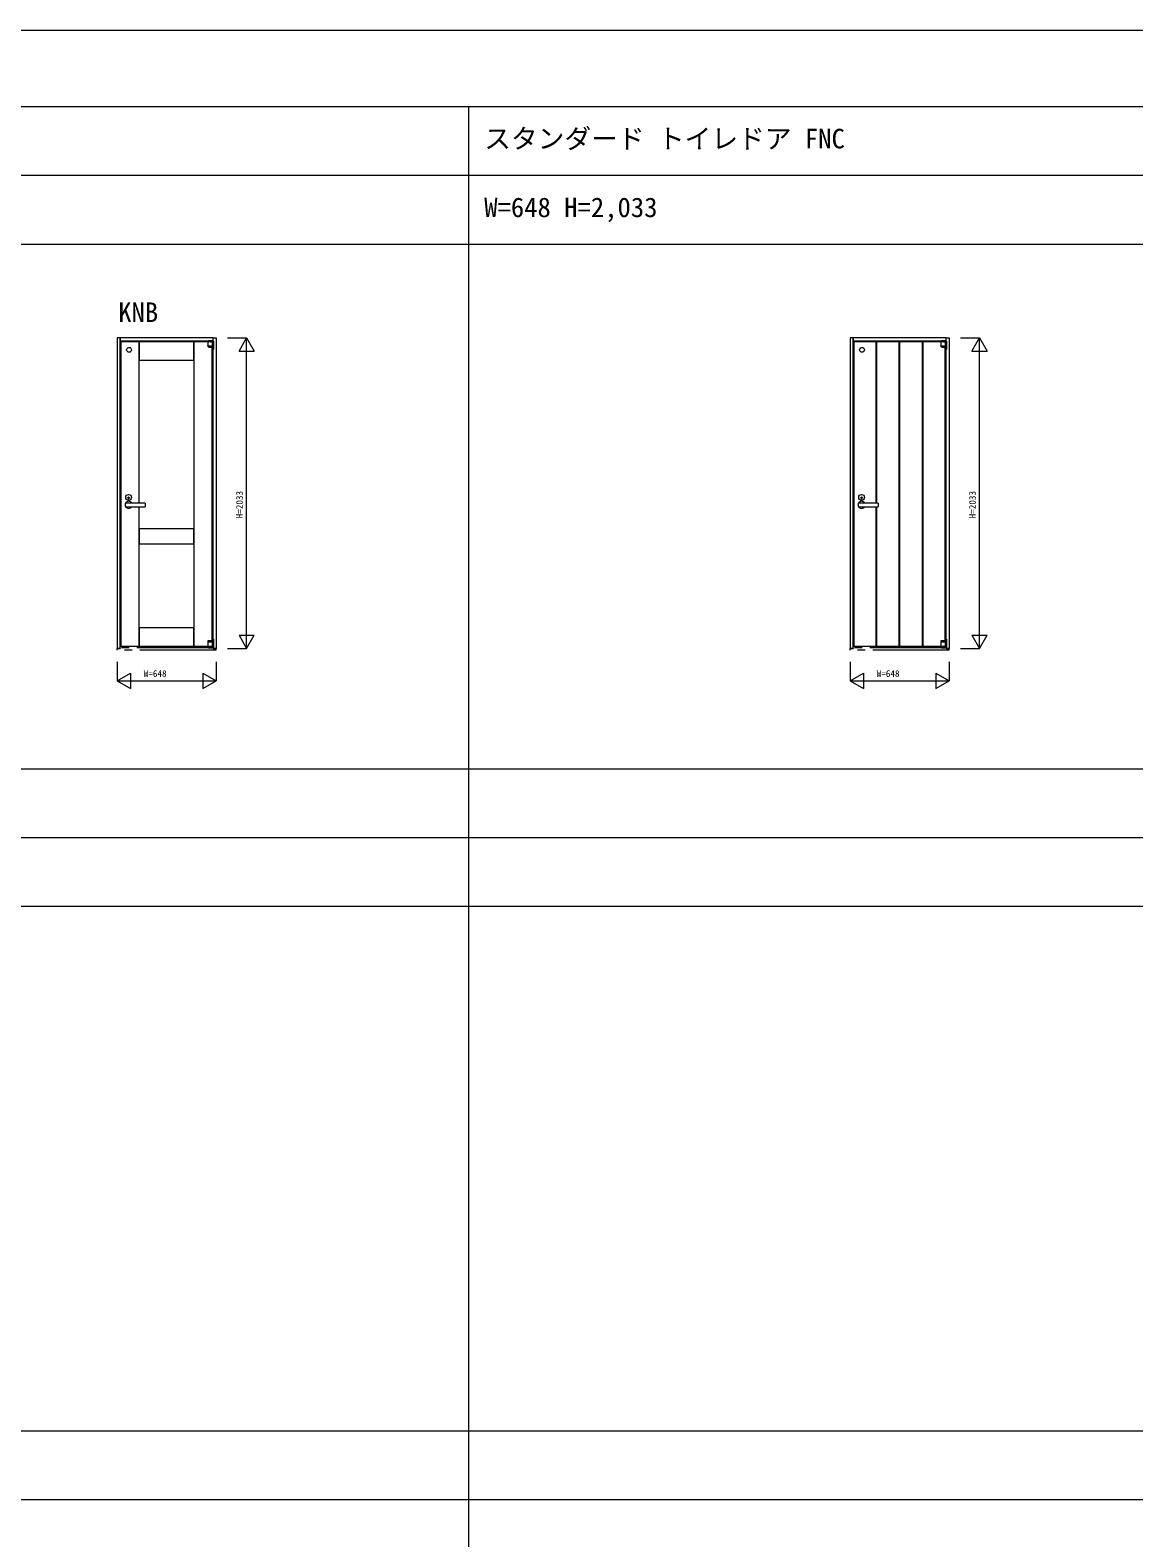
# Model space of a CAD drawing. Units: millimetres, scale not verified. Extents: x -14341 to 14341, y -10000 to 10000.
# Drawn here: x -113 to 7114, y 130 to 10000 of the extents above; entities that cross this region are included whole.
import ezdxf
from ezdxf.enums import TextEntityAlignment as Align

# ---------------------------------------------------------------- set-up
doc = ezdxf.new("R2010")
doc.units = ezdxf.units.MM
doc.header["$LTSCALE"] = 50
doc.linetypes.add('USER2', pattern=[15, 10, -1, 1, -1, 1, -1])
doc.layers.add('0-0_0', color=7, linetype='Continuous')
for name, color, linetype, lineweight in [('0-1_YKK_F1', 7, 'Continuous', 18), ('0-2_YKK_A1', 4, 'Continuous', 18), ('0-3_YKK_N1', 2, 'Continuous', 18), ('0-4_YKK_B1', 4, 'Continuous', 18)]:
    doc.layers.add(name, color=color, linetype=linetype, lineweight=lineweight)
doc.styles.add('ＭＳ ゴシック', font='')
doc.styles.get('ＭＳ ゴシック').set_extended_font_data('MS Gothic')

msp = doc.modelspace()

# ---------------------------------------------------------------- linework, layer by layer
at = {"layer": '0-1_YKK_F1'}
for p, q in [((-14340.01, 10000), (14341.01, 10000)), ((-14340.01, 9500), (14159.99, 9500)), ((2759.99, -10000), (2759.99, 9500)), ((-14340.01, 9050), (14159.99, 9050)), ((-14340.01, 8600), (14159.99, 8600)), ((-14340.01, 5165), (14159.99, 5165)), ((-14340.01, 4715), (14159.99, 4715)), ((-14340.01, 4265), (14159.99, 4265)), ((-14340.01, 830), (14159.99, 830)), ((-14340.01, 380), (14159.99, 380))]:
    msp.add_line(p, q, dxfattribs=at)
at = {"layer": '0-2_YKK_A1'}
for p, q in [((1049.52, 7957.9), (1049.52, 7958.8)), ((1050.42, 7958.8), (1049.52, 7958.8)), ((1049.52, 7958.8), (1049.52, 7933.3)), ((1049.52, 7933.3), (1080.52, 7933.3)), ((1049.52, 7932.3), (1049.52, 7931.3)), ((1049.52, 7932.3), (1050.42, 7932.3)), ((1057.25, 7925), (1049.92, 7930.5)), ((1050.12, 7932.3), (1050.12, 7933.3)), ((1077.69, 7932.3), (1050.42, 7932.3)), ((1051.31, 7960.5), (1051.31, 7958.8)), ((1053.61, 7966), (1053.61, 7969)), ((1053.61, 7969), (1079.61, 7969)), ((1053.61, 7966), (1079.61, 7966)), ((1053.61, 7964.22), (1053.61, 7966)), ((1053.61, 7965), (1063.11, 7965)), ((1063.11, 7966), (1063.11, 7958.8)), ((1070.11, 7962), (1063.11, 7962)), ((1070.11, 7958.8), (1070.11, 7966)), ((1070.11, 7965), (1079.61, 7965)), ((1079.61, 7962), (1070.11, 7962)), ((1079.91, 7959.1), (1070.11, 7959.1)), ((1075.83, 7924.8), (1079.52, 7924.8)), ((1080.17, 7958.8), (1077.69, 7958.8)), ((1080.17, 7932.3), (1077.69, 7932.3)), ((1078.31, 7924.8), (1078.52, 7924.8)), ((1079.51, 5996.08), (1079.51, 7924.8)), ((1079.61, 7966), (1079.61, 7969)), ((1079.61, 7966), (1079.61, 7964.22)), ((1082.51, 7965), (1079.61, 7965)), ((1079.61, 7964.22), (1079.61, 7962)), ((1079.61, 7962), (1082.51, 7962)), ((1079.91, 7958.8), (1079.91, 7959.1)), ((1079.92, 7932.3), (1079.92, 7933.3)), ((1079.92, 7932.3), (1079.92, 7933.3)), ((1080.17, 7932.3), (1080.52, 7932.3)), ((1080.52, 7933.3), (1080.52, 7958.8)), ((1080.52, 7925.8), (1080.52, 7932.3)), ((1084.51, 7964.58), (1084.51, 7965.5)), ((1084.51, 6014), (1084.51, 7960)), ((1084.51, 7954), (1084.51, 7960)), ((1084.51, 7960), (1087.51, 7960)), ((1084.51, 7946), (1084.51, 7952)), ((1084.51, 7946), (1084.51, 7916)), ((1087.51, 7965), (1087.51, 7961)), ((1087.51, 7961), (1087.51, 7960)), ((1087.51, 7954), (1087.51, 7960)), ((1087.51, 7952), (1087.51, 7946)), ((1087.51, 7916), (1087.51, 7946)), ((1087.51, 7916), (1087.51, 7910)), ((5426.49, 6904.5), (5426.49, 7960.5)), ((5430.49, 6904.5), (5430.49, 7960.5)), ((5729.49, 5966.5), (5729.49, 7960.5)), ((5733.49, 5966.5), (5733.49, 7960.5)), ((5849, 7957.9), (5849, 7958.8)), ((5849.9, 7958.8), (5849, 7958.8)), ((5849, 7958.8), (5849, 7933.3)), ((5849, 7933.3), (5880, 7933.3)), ((5849, 7932.3), (5849, 7931.3)), ((5849, 7932.3), (5849.9, 7932.3)), ((5856.73, 7925), (5849.4, 7930.5)), ((5849.6, 7932.3), (5849.6, 7933.3)), ((5877.17, 7932.3), (5849.9, 7932.3)), ((5850.79, 7960.5), (5850.79, 7958.8)), ((5853.09, 7966), (5853.09, 7969)), ((5853.09, 7969), (5879.09, 7969)), ((5853.09, 7966), (5879.09, 7966)), ((5853.09, 7964.22), (5853.09, 7966)), ((5853.09, 7965), (5862.59, 7965)), ((5862.59, 7966), (5862.59, 7958.8)), ((5869.59, 7962), (5862.59, 7962)), ((5869.59, 7958.8), (5869.59, 7966)), ((5869.59, 7965), (5879.09, 7965)), ((5879.09, 7962), (5869.59, 7962)), ((5879.39, 7959.1), (5869.59, 7959.1)), ((5875.31, 7924.8), (5879, 7924.8)), ((5879.65, 7958.8), (5877.17, 7958.8)), ((5879.65, 7932.3), (5877.17, 7932.3)), ((5877.79, 7924.8), (5878, 7924.8)), ((5878.99, 5996.07), (5878.99, 7924.88)), ((5879.09, 7966), (5879.09, 7969)), ((5879.09, 7966), (5879.09, 7964.22)), ((5881.99, 7965), (5879.09, 7965)), ((5879.09, 7964.22), (5879.09, 7962)), ((5879.09, 7962), (5881.99, 7962)), ((5879.39, 7958.8), (5879.39, 7959.1)), ((5879.4, 7932.3), (5879.4, 7933.3)), ((5879.4, 7932.3), (5879.4, 7933.3)), ((5879.65, 7932.3), (5880, 7932.3)), ((5880, 7933.3), (5880, 7958.8)), ((5880, 7925.8), (5880, 7932.3)), ((5883.99, 7964.58), (5883.99, 7965.5)), ((5883.99, 7954), (5883.99, 7960)), ((5883.99, 7960), (5886.99, 7960)), ((5883.99, 6014), (5883.99, 7960)), ((5883.99, 7946), (5883.99, 7952)), ((5883.99, 7946), (5883.99, 7916)), ((5886.99, 7965), (5886.99, 7961)), ((5886.99, 7961), (5886.99, 7960)), ((5886.99, 7954), (5886.99, 7960)), ((5886.99, 7952), (5886.99, 7946)), ((5886.99, 7916), (5886.99, 7946)), ((5886.99, 7916), (5886.99, 7910)), ((530.51, 6933.98), (530.51, 6943.02)), ((532.51, 6943.02), (530.51, 6943.02)), ((530.51, 6933.98), (532.51, 6933.98)), ((532.51, 6933.98), (532.51, 6943.02)), ((5329.99, 6933.98), (5329.99, 6943.02)), ((5331.99, 6943.02), (5329.99, 6943.02)), ((5329.99, 6933.98), (5331.99, 6933.98)), ((5331.99, 6933.98), (5331.99, 6943.02)), ((510.51, 6897.75), (510.51, 6903.5)), ((510.51, 6887.25), (510.51, 6897.75)), ((510.51, 6881.5), (510.51, 6887.25)), ((639.51, 6904.5), (511.51, 6904.5)), ((511.51, 6880.5), (639.51, 6880.5)), ((640.51, 6903.5), (640.51, 6897.75)), ((5309.99, 6897.75), (5309.99, 6903.5)), ((5309.99, 6887.25), (5309.99, 6897.75)), ((5309.99, 6881.5), (5309.99, 6887.25)), ((5438.99, 6904.5), (5310.99, 6904.5)), ((5310.99, 6880.5), (5438.99, 6880.5)), ((5426.49, 5966.5), (5426.49, 6880.5)), ((5430.49, 5966.5), (5430.49, 6880.5)), ((5439.99, 6903.5), (5439.99, 6897.75)), ((1019.91, 5965.9), (1019.91, 5966.5)), ((1025.91, 5965.9), (1019.91, 5965.9)), ((1051.31, 5965.9), (1025.91, 5965.9)), ((1049.51, 6001.2), (1049.51, 5993.7)), ((1079.61, 5993.7), (1049.51, 5993.7)), ((1079.61, 5992.7), (1049.51, 5992.7)), ((1052.34, 5966.2), (1049.86, 5966.2)), ((1050.11, 5993.7), (1050.11, 5992.7)), ((1054.21, 6002.2), (1050.51, 6002.2)), ((1058.11, 5966.2), (1052.34, 5966.2)), ((1058.79, 6002.2), (1054.21, 6002.2)), ((1055.11, 5962), (1055.11, 5959)), ((1055.11, 5959), (1087.51, 5959)), ((1063.51, 6002.2), (1058.79, 6002.2)), ((1062.61, 5962.3), (1062.61, 5962)), ((1072.14, 6002.2), (1063.51, 6002.2)), ((1069.61, 5962), (1069.61, 5962.3)), ((1071.65, 6002.2), (1071.54, 6002.2)), ((1072.51, 5962.3), (1072.51, 5964.3)), ((1080.17, 5995.5), (1072.8, 6001.95)), ((1073.18, 5966.2), (1079.61, 5966.2)), ((1075.31, 5964.3), (1075.31, 5966.2)), ((1078.71, 5965.9), (1075.31, 5965.9)), ((1078.71, 5965.9), (1078.91, 5965.9)), ((1080.51, 5993.7), (1079.61, 5993.7)), ((1079.61, 5966.2), (1080.51, 5966.2)), ((1079.91, 5992.7), (1079.91, 5993.7)), ((1079.91, 5993.7), (1079.91, 5992.7)), ((1080.11, 5962), (1082.51, 5962)), ((1080.51, 5993.7), (1080.51, 5994.75)), ((1080.51, 5959), (1082.91, 5959)), ((1084.51, 6014), (1084.51, 5964)), ((1084.51, 6014), (1087.51, 6014)), ((1084.51, 5952.5), (1084.51, 5956.4)), ((1087.51, 6014), (1087.51, 5952.5)), ((1087.51, 5972), (1087.51, 5970)), ((1087.51, 5970), (1087.51, 5964)), ((5819.39, 5965.9), (5819.39, 5966.5)), ((5825.39, 5965.9), (5819.39, 5965.9)), ((5850.79, 5965.9), (5825.39, 5965.9)), ((5848.99, 6001.2), (5848.99, 5993.7)), ((5879.09, 5993.7), (5848.99, 5993.7)), ((5879.09, 5992.7), (5848.99, 5992.7)), ((5851.82, 5966.2), (5849.34, 5966.2)), ((5849.59, 5993.7), (5849.59, 5992.7)), ((5853.68, 6002.2), (5849.99, 6002.2)), ((5857.59, 5966.2), (5851.82, 5966.2)), ((5858.27, 6002.2), (5853.68, 6002.2)), ((5854.59, 5962), (5854.59, 5959)), ((5854.59, 5959), (5886.99, 5959)), ((5862.99, 6002.2), (5858.27, 6002.2)), ((5862.09, 5962.3), (5862.09, 5962)), ((5871.62, 6002.2), (5862.99, 6002.2)), ((5869.09, 5962), (5869.09, 5962.3)), ((5871.13, 6002.2), (5871.02, 6002.2)), ((5871.99, 5962.3), (5871.99, 5964.3)), ((5879.65, 5995.5), (5872.27, 6001.95)), ((5872.66, 5966.2), (5879.09, 5966.2)), ((5874.79, 5964.3), (5874.79, 5966.2)), ((5878.19, 5965.9), (5874.79, 5965.9)), ((5878.19, 5965.9), (5878.39, 5965.9)), ((5879.99, 5993.7), (5879.09, 5993.7)), ((5879.09, 5966.2), (5879.99, 5966.2)), ((5879.39, 5992.7), (5879.39, 5993.7)), ((5879.39, 5993.7), (5879.39, 5992.7)), ((5879.59, 5962), (5881.99, 5962)), ((5879.99, 5993.7), (5879.99, 5994.75)), ((5879.99, 5959), (5882.39, 5959)), ((5883.99, 6014), (5883.99, 5964)), ((5883.99, 6014), (5886.99, 6014)), ((5883.99, 5952.5), (5883.99, 5956.4)), ((5886.99, 6014), (5886.99, 5952.5)), ((5886.99, 5972), (5886.99, 5970)), ((5886.99, 5970), (5886.99, 5964))]:
    msp.add_line(p, q, dxfattribs=at)
at = {"layer": '0-2_YKK_A1', "linetype": 'USER2'}
for p, q in [((456.51, 5940.5), (456.51, 5952.5)), ((476.51, 5952.5), (456.51, 5952.5)), ((1104.51, 5940.5), (456.51, 5940.5)), ((1084.51, 5956), (476.51, 5956)), ((476.51, 5956), (476.51, 5952.5)), ((1084.51, 5956), (1084.51, 5952.5)), ((1084.51, 5952.5), (1104.51, 5952.5)), ((1104.51, 5940.5), (1104.51, 5952.5)), ((5255.99, 5940.5), (5255.99, 5952.5)), ((5275.99, 5952.5), (5255.99, 5952.5)), ((5903.99, 5940.5), (5255.99, 5940.5)), ((5883.99, 5956), (5275.99, 5956)), ((5275.99, 5956), (5275.99, 5952.5)), ((5883.99, 5956), (5883.99, 5952.5)), ((5883.99, 5952.5), (5903.99, 5952.5)), ((5903.99, 5940.5), (5903.99, 5952.5))]:
    msp.add_line(p, q, dxfattribs=at)
at = {"layer": '0-2_YKK_A1'}
for points in [[(456.51, 5952.5), (476.51, 5952.5), (476.51, 7985.5), (456.51, 7985.5)], [(601.51, 7840.5), (959.51, 7840.5), (959.51, 7960.5), (601.51, 7960.5)], [(5255.99, 5952.5), (5275.99, 5952.5), (5275.99, 7985.5), (5255.99, 7985.5)], [(601.51, 6636.5), (959.51, 6636.5), (959.51, 6736.5), (601.51, 6736.5)], [(601.51, 5966.5), (959.51, 5966.5), (959.51, 6086.5), (601.51, 6086.5)]]:
    msp.add_lwpolyline(points, close=True, dxfattribs=at)
for points in [[(1079.61, 7965.5), (1084.51, 7965.5), (1084.51, 7985.5), (476.51, 7985.5), (476.51, 7965.5), (1053.61, 7965.5)], [(601.51, 6904.5), (601.51, 7960.5), (481.51, 7960.5), (481.51, 5966.5)], [(1063.11, 7960.5), (959.51, 7960.5), (959.51, 5966.5), (1049.51, 5966.5)], [(1077.69, 7958.8), (1056.85, 7958.8), (1050.42, 7958.8)], [(1063.11, 7959.1), (1051.31, 7959.1), (1051.31, 7958.8)], [(1063.11, 7962), (1053.61, 7962), (1053.61, 7964.22)], [(1057.85, 7924.8), (1066.52, 7924.8), (1071.24, 7924.8), (1075.83, 7924.8)], [(1067.41, 7958.8), (1070.29, 7958.8), (1072.66, 7958.8)], [(1080.52, 7957.9), (1080.52, 7958.8), (1080.17, 7958.8)], [(1084.51, 7985.5), (1104.51, 7985.5), (1104.51, 5952.5), (1084.51, 5952.5)], [(1087.51, 7965), (1084.51, 7965), (1084.51, 7964.58)], [(1087.51, 7954), (1087.51, 7952), (1084.51, 7952), (1084.51, 7954)], [(1087.51, 7910), (1084.51, 7910), (1084.51, 7916)], [(1087.51, 7965), (1087.51, 7945.4), (1087.51, 7910)], [(5879.09, 7965.5), (5883.99, 7965.5), (5883.99, 7985.5), (5275.99, 7985.5), (5275.99, 7965.5), (5853.09, 7965.5)], [(5850.79, 7960.5), (5280.99, 7960.5), (5280.99, 5966.5), (5848.99, 5966.5)], [(5877.17, 7958.8), (5856.33, 7958.8), (5849.9, 7958.8)], [(5862.59, 7959.1), (5850.79, 7959.1), (5850.79, 7958.8)], [(5862.59, 7962), (5853.09, 7962), (5853.09, 7964.22)], [(5857.33, 7924.8), (5866, 7924.8), (5870.72, 7924.8), (5875.31, 7924.8)], [(5866.89, 7958.8), (5869.77, 7958.8), (5872.13, 7958.8)], [(5880, 7957.9), (5880, 7958.8), (5879.65, 7958.8)], [(5883.99, 7985.5), (5903.99, 7985.5), (5903.99, 5952.5), (5883.99, 5952.5)], [(5886.99, 7965), (5883.99, 7965), (5883.99, 7964.58)], [(5886.99, 7954), (5886.99, 7952), (5883.99, 7952), (5883.99, 7954)], [(5886.99, 7910), (5883.99, 7910), (5883.99, 7916)], [(5886.99, 7965), (5886.99, 7945.4), (5886.99, 7910)], [(481.51, 5966.5), (601.51, 5966.5), (601.51, 6880.5)], [(640.51, 6897.75), (640.51, 6887.25), (640.51, 6881.5)], [(5439.99, 6897.75), (5439.99, 6887.25), (5439.99, 6881.5)], [(1049.51, 5992.7), (1049.51, 5966.2), (1049.86, 5966.2)], [(1057.71, 5965.9), (1051.31, 5965.9), (1051.31, 5966.2)], [(1055.11, 5962), (1077.11, 5962), (1080.11, 5962)], [(1055.11, 5959), (1055.11, 5956.4), (1087.51, 5956.4)], [(1057.71, 5966.2), (1057.71, 5964.3), (1075.31, 5964.3)], [(1073.18, 5966.2), (1063.51, 5966.2), (1058.11, 5966.2)], [(1060.51, 5964.3), (1060.51, 5962.3), (1072.51, 5962.3)], [(1079.91, 5966.2), (1079.91, 5965.9), (1078.91, 5965.9)], [(1080.51, 5966.2), (1080.51, 5992.7), (1079.61, 5992.7)], [(5848.99, 5992.7), (5848.99, 5966.2), (5849.34, 5966.2)], [(5857.19, 5965.9), (5850.79, 5965.9), (5850.79, 5966.2)], [(5854.59, 5962), (5876.59, 5962), (5879.59, 5962)], [(5854.59, 5959), (5854.59, 5956.4), (5886.99, 5956.4)], [(5857.19, 5966.2), (5857.19, 5964.3), (5874.79, 5964.3)], [(5872.66, 5966.2), (5862.99, 5966.2), (5857.59, 5966.2)], [(5859.99, 5964.3), (5859.99, 5962.3), (5871.99, 5962.3)], [(5879.39, 5966.2), (5879.39, 5965.9), (5878.39, 5965.9)], [(5879.99, 5966.2), (5879.99, 5992.7), (5879.09, 5992.7)]]:
    msp.add_lwpolyline(points, dxfattribs=at)
for centre, radius in [((534.51, 7907.5), 16), ((5333.99, 7907.5), 16), ((531.51, 6941.5), 19), ((531.51, 6938.5), 5.05), ((5330.99, 6941.5), 19), ((5330.99, 6938.5), 5.05)]:
    msp.add_circle(centre, radius, dxfattribs=at)
for centre, radius, start, end in [((1050.52, 7931.3), 1, 180, 233.1301), ((1057.85, 7925.8), 1, 233.1301, 270), ((1079.52, 7925.8), 1, 270, 0), ((1082.51, 7960), 5, 0, 90), ((1082.51, 7960), 2, 0, 90), ((5850, 7931.3), 1, 180, 233.1301), ((5857.33, 7925.8), 1, 233.1301, 270), ((5879, 7925.8), 1, 270, 0), ((5881.99, 7960), 5, 0, 90), ((5881.99, 7960), 2, 0, 90), ((531.51, 6892.5), 23.5, 30.70636, 149.36289), ((5330.99, 6892.5), 23.5, 30.70636, 149.36289), ((531.51, 6892.5), 23.5, 153.33134, 206.66866), ((511.51, 6903.5), 1, 90, 180), ((511.51, 6881.5), 1, 180, 270), ((531.51, 6892.5), 23.5, 210.63711, 329.29364), ((639.51, 6903.5), 1, 0, 90), ((639.51, 6881.5), 1, 270, 0), ((5330.99, 6892.5), 23.5, 153.33134, 206.66866), ((5310.99, 6903.5), 1, 90, 180), ((5310.99, 6881.5), 1, 180, 270), ((5330.99, 6892.5), 23.5, 210.63711, 329.29364), ((5438.99, 6903.5), 1, 0, 90), ((5438.99, 6881.5), 1, 270, 0), ((1050.51, 6001.2), 1, 90, 180), ((1072.14, 6001.2), 1, 48.81407, 90), ((1079.51, 5994.75), 1, 0, 48.81407), ((1082.51, 5964), 2, 270, 0), ((1082.51, 5964), 5, 270, 0), ((5849.99, 6001.2), 1, 90, 180), ((5871.62, 6001.2), 1, 48.81407, 90), ((5878.99, 5994.75), 1, 0, 48.81407), ((5881.99, 5964), 2, 270, 0), ((5881.99, 5964), 5, 270, 0)]:
    msp.add_arc(centre, radius, start, end, dxfattribs=at)
at = {"layer": '0-3_YKK_N1'}
for p, q in [((1179.51, 7985.5), (1304.51, 7985.5)), ((1254.51, 7898.9), (1304.51, 7985.5)), ((1254.51, 7898.9), (1354.51, 7898.9)), ((1304.51, 5952.5), (1304.51, 7985.5)), ((1304.51, 7985.5), (1354.51, 7898.9)), ((5978.99, 7985.5), (6103.99, 7985.5)), ((6053.99, 7898.9), (6103.99, 7985.5)), ((6053.99, 7898.9), (6153.99, 7898.9)), ((6103.99, 5952.5), (6103.99, 7985.5)), ((6103.99, 7985.5), (6153.99, 7898.9)), ((1254.51, 6039.1), (1304.51, 5952.5)), ((1254.51, 6039.1), (1354.51, 6039.1)), ((1304.51, 5952.5), (1354.51, 6039.1)), ((6053.99, 6039.1), (6103.99, 5952.5)), ((6053.99, 6039.1), (6153.99, 6039.1)), ((6103.99, 5952.5), (6153.99, 6039.1)), ((1179.51, 5952.5), (1304.51, 5952.5)), ((5978.99, 5952.5), (6103.99, 5952.5)), ((456.51, 5865.5), (456.51, 5740.5)), ((1104.51, 5865.5), (1104.51, 5740.5)), ((5255.99, 5865.5), (5255.99, 5740.5)), ((5903.99, 5865.5), (5903.99, 5740.5)), ((456.51, 5740.5), (543.12, 5790.5)), ((456.51, 5740.5), (1104.51, 5740.5)), ((456.51, 5740.5), (543.12, 5690.5)), ((543.12, 5790.5), (543.12, 5690.5)), ((1017.91, 5790.5), (1017.91, 5690.5)), ((1017.91, 5790.5), (1104.51, 5740.5)), ((1017.91, 5690.5), (1104.51, 5740.5)), ((5255.99, 5740.5), (5342.59, 5790.5)), ((5255.99, 5740.5), (5903.99, 5740.5)), ((5255.99, 5740.5), (5342.59, 5690.5)), ((5342.59, 5790.5), (5342.59, 5690.5)), ((5817.39, 5790.5), (5817.39, 5690.5)), ((5817.39, 5790.5), (5903.99, 5740.5)), ((5817.39, 5690.5), (5903.99, 5740.5))]:
    msp.add_line(p, q, dxfattribs=at)
at = {"layer": '0-4_YKK_B1'}
for p, q in [((5577.99, 5966.5), (5577.99, 7960.5)), ((5581.99, 5966.5), (5581.99, 7960.5))]:
    msp.add_line(p, q, dxfattribs=at)

# ---------------------------------------------------------------- texts
at = {"layer": '0-0_0', "style": 'ＭＳ ゴシック'}
for s, p in [('スタンダード トイレドア FNC', (2859.99, 9187.5)), ('W=648 H=2,033', (2859.99, 8737.5)), ('KNB', (463.37, 8050.75))]:
    msp.add_text(s, height=128.3, dxfattribs=at).set_placement(p, align=Align.BOTTOM_LEFT)
at = {"layer": '0-3_YKK_N1', "color": 7, "style": 'ＭＳ ゴシック'}
for p in [(1292.51, 6804), (6091.99, 6804)]:
    msp.add_text('H=2033', height=43.99, rotation=90, dxfattribs=at).set_placement(p, align=Align.BOTTOM_LEFT)
for p in [(630.51, 5752.5), (5429.99, 5752.5)]:
    msp.add_text('W=648', height=43.99, dxfattribs=at).set_placement(p, align=Align.BOTTOM_LEFT)

doc.saveas('drawing.dxf')
